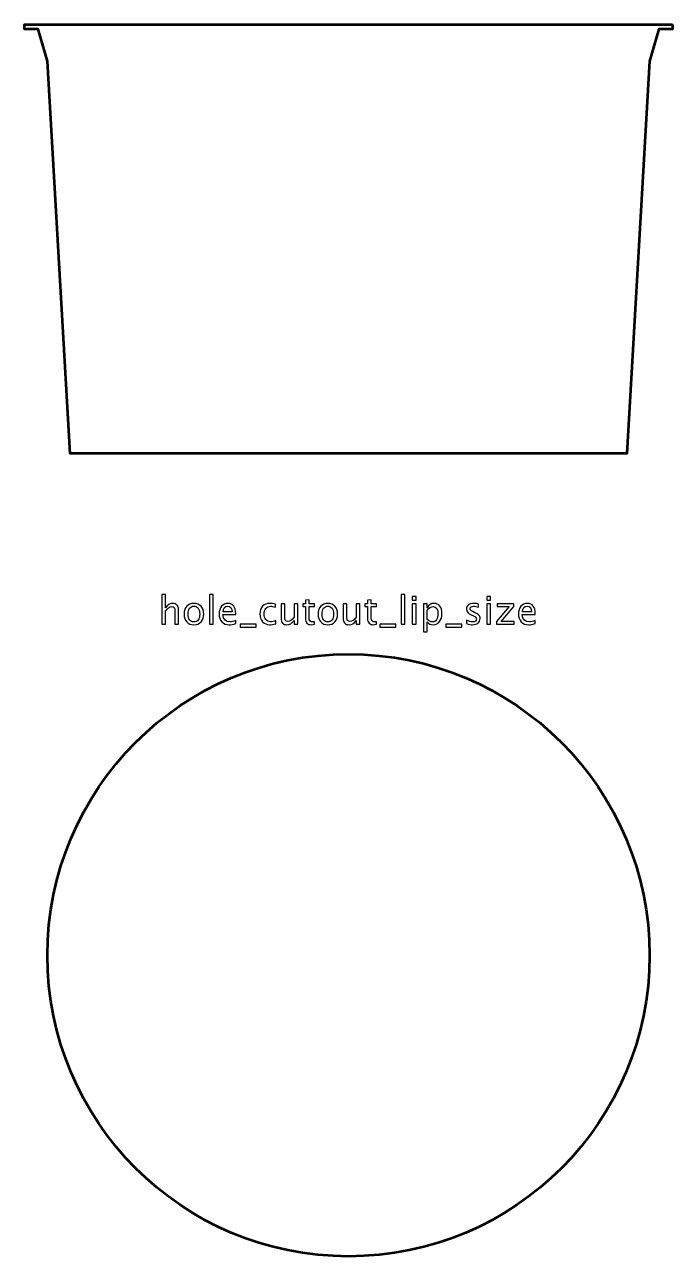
# Model space of a CAD drawing. Header units: centimetres. Extents: x -12.7 to 14.4, y -15.9 to 20.1.
# Drawn here: x -12.55 to -5.45, y -15.3 to -1.8 of the extents above; entities that cross this region are included whole.
import ezdxf

# ---------------------------------------------------------------- set-up
doc = ezdxf.new("R2010")
doc.units = ezdxf.units.CM
doc.header["$MEASUREMENT"] = 0
doc.layers.add('Layer 1', color=7, linetype='Continuous')

msp = doc.modelspace()

# ---------------------------------------------------------------- linework, layer by layer
at = {"layer": 'Layer 1', "lineweight": 53}
msp.add_ellipse((-9, -12), major_axis=(0, 3.3), ratio=1, dxfattribs=at)
msp.add_open_spline([(-5.45002, -1.8), (-5.45002, -1.8), (-12.54999, -1.8), (-12.54999, -1.8), (-12.54999, -1.8), (-12.54999, -1.8), (-12.54999, -1.85), (-12.54999, -1.85), (-12.54999, -1.85), (-12.54999, -1.85), (-12.39999, -1.84999), (-12.39999, -1.84999), (-12.39999, -1.84999), (-12.39999, -1.84999), (-12.29999, -2.2), (-12.29999, -2.2), (-12.29999, -2.2), (-12.29999, -2.2), (-12.04999, -6.5), (-12.04999, -6.5), (-12.04999, -6.5), (-12.04999, -6.5), (-5.95002, -6.5), (-5.95002, -6.5), (-5.95002, -6.5), (-5.95002, -6.5), (-5.70002, -2.2), (-5.70002, -2.2), (-5.70002, -2.2), (-5.70002, -2.2), (-5.60002, -1.84999), (-5.60002, -1.84999), (-5.60002, -1.84999), (-5.60002, -1.84999), (-5.45002, -1.85), (-5.45002, -1.85), (-5.45002, -1.85), (-5.45002, -1.85), (-5.45002, -1.8), (-5.45002, -1.8)], degree=3, knots=[0, 0, 0, 0, 0.09090909, 0.09090909, 0.09090909, 0.09090909, 0.18181818, 0.18181818, 0.18181818, 0.18181818, 0.27272727, 0.27272727, 0.27272727, 0.27272727, 0.36363636, 0.36363636, 0.36363636, 0.36363636, 0.45454545, 0.45454545, 0.45454545, 0.45454545, 0.54545455, 0.54545455, 0.54545455, 0.54545455, 0.63636364, 0.63636364, 0.63636364, 0.63636364, 0.72727273, 0.72727273, 0.72727273, 0.72727273, 0.81818182, 0.81818182, 0.81818182, 0.81818182, 1, 1, 1, 1], dxfattribs=at)
at = {"layer": 'Layer 1'}
for points, knots in [([(-11.04636, -8.37235), (-11.04636, -8.37235), (-11.04636, -8.04596), (-11.04636, -8.04596), (-11.04636, -8.04596), (-11.04636, -8.04596), (-11.00572, -8.04596), (-11.00572, -8.04596), (-11.00572, -8.04596), (-11.00572, -8.04596), (-11.00572, -8.19039), (-11.00572, -8.19039), (-11.00572, -8.19039), (-10.9842, -8.15899), (-10.95781, -8.14333), (-10.92663, -8.14333), (-10.92663, -8.14333), (-10.90701, -8.14333), (-10.89142, -8.14947), (-10.87992, -8.16181), (-10.87992, -8.16181), (-10.86842, -8.17409), (-10.86264, -8.19067), (-10.86264, -8.21141), (-10.86264, -8.21141), (-10.86264, -8.21141), (-10.86264, -8.37235), (-10.86264, -8.37235), (-10.86264, -8.37235), (-10.86264, -8.37235), (-10.90327, -8.37235), (-10.90327, -8.37235), (-10.90327, -8.37235), (-10.90327, -8.37235), (-10.90327, -8.22468), (-10.90327, -8.22468), (-10.90327, -8.22468), (-10.90327, -8.20803), (-10.90574, -8.19617), (-10.91061, -8.18912), (-10.91061, -8.18912), (-10.91555, -8.18199), (-10.92367, -8.17846), (-10.93502, -8.17846), (-10.93502, -8.17846), (-10.96, -8.17846), (-10.98357, -8.19476), (-11.00572, -8.22736), (-11.00572, -8.22736), (-11.00572, -8.22736), (-11.00572, -8.37235), (-11.00572, -8.37235), (-11.00572, -8.37235), (-11.00572, -8.37235), (-11.04636, -8.37235), (-11.04636, -8.37235)], [0, 0, 0, 0, 0.06666667, 0.06666667, 0.06666667, 0.06666667, 0.13333333, 0.13333333, 0.13333333, 0.13333333, 0.2, 0.2, 0.2, 0.2, 0.26666667, 0.26666667, 0.26666667, 0.26666667, 0.33333333, 0.33333333, 0.33333333, 0.33333333, 0.4, 0.4, 0.4, 0.4, 0.46666667, 0.46666667, 0.46666667, 0.46666667, 0.53333333, 0.53333333, 0.53333333, 0.53333333, 0.6, 0.6, 0.6, 0.6, 0.66666667, 0.66666667, 0.66666667, 0.66666667, 0.73333333, 0.73333333, 0.73333333, 0.73333333, 0.8, 0.8, 0.8, 0.8, 0.86666667, 0.86666667, 0.86666667, 0.86666667, 1, 1, 1, 1]), ([(-10.52354, -8.37235), (-10.52354, -8.37235), (-10.52354, -8.04596), (-10.52354, -8.04596), (-10.52354, -8.04596), (-10.52354, -8.04596), (-10.4829, -8.04596), (-10.4829, -8.04596), (-10.4829, -8.04596), (-10.4829, -8.04596), (-10.4829, -8.37235), (-10.4829, -8.37235), (-10.4829, -8.37235), (-10.4829, -8.37235), (-10.52354, -8.37235), (-10.52354, -8.37235)], [0, 0, 0, 0, 0.2, 0.2, 0.2, 0.2, 0.4, 0.4, 0.4, 0.4, 0.6, 0.6, 0.6, 0.6, 1, 1, 1, 1]), ([(-8.42294, -8.37235), (-8.42294, -8.37235), (-8.42294, -8.04596), (-8.42294, -8.04596), (-8.42294, -8.04596), (-8.42294, -8.04596), (-8.3823, -8.04596), (-8.3823, -8.04596), (-8.3823, -8.04596), (-8.3823, -8.04596), (-8.3823, -8.37235), (-8.3823, -8.37235), (-8.3823, -8.37235), (-8.3823, -8.37235), (-8.42294, -8.37235), (-8.42294, -8.37235)], [0, 0, 0, 0, 0.2, 0.2, 0.2, 0.2, 0.4, 0.4, 0.4, 0.4, 0.6, 0.6, 0.6, 0.6, 1, 1, 1, 1]), ([(-8.3006, -8.10692), (-8.3006, -8.10692), (-8.3006, -8.06628), (-8.3006, -8.06628), (-8.3006, -8.06628), (-8.3006, -8.06628), (-8.25996, -8.06628), (-8.25996, -8.06628), (-8.25996, -8.06628), (-8.25996, -8.06628), (-8.25996, -8.10692), (-8.25996, -8.10692), (-8.25996, -8.10692), (-8.25996, -8.10692), (-8.3006, -8.10692), (-8.3006, -8.10692)], [0, 0, 0, 0, 0.2, 0.2, 0.2, 0.2, 0.4, 0.4, 0.4, 0.4, 0.6, 0.6, 0.6, 0.6, 1, 1, 1, 1]), ([(-7.48434, -8.10692), (-7.48434, -8.10692), (-7.48434, -8.06628), (-7.48434, -8.06628), (-7.48434, -8.06628), (-7.48434, -8.06628), (-7.4437, -8.06628), (-7.4437, -8.06628), (-7.4437, -8.06628), (-7.4437, -8.06628), (-7.4437, -8.10692), (-7.4437, -8.10692), (-7.4437, -8.10692), (-7.4437, -8.10692), (-7.48434, -8.10692), (-7.48434, -8.10692)], [0, 0, 0, 0, 0.2, 0.2, 0.2, 0.2, 0.4, 0.4, 0.4, 0.4, 0.6, 0.6, 0.6, 0.6, 1, 1, 1, 1]), ([(-10.69429, -8.37743), (-10.72724, -8.37743), (-10.75334, -8.36692), (-10.77253, -8.34589), (-10.77253, -8.34589), (-10.79179, -8.32487), (-10.80139, -8.29629), (-10.80139, -8.26024), (-10.80139, -8.26024), (-10.80139, -8.22426), (-10.79179, -8.19575), (-10.77253, -8.1748), (-10.77253, -8.1748), (-10.75334, -8.15384), (-10.72724, -8.14333), (-10.69429, -8.14333), (-10.69429, -8.14333), (-10.66134, -8.14333), (-10.63523, -8.15384), (-10.61604, -8.1748), (-10.61604, -8.1748), (-10.59678, -8.19575), (-10.58719, -8.22426), (-10.58719, -8.26024), (-10.58719, -8.26024), (-10.58719, -8.29629), (-10.59678, -8.32487), (-10.61604, -8.34589), (-10.61604, -8.34589), (-10.63523, -8.36692), (-10.66134, -8.37743), (-10.69429, -8.37743)], [0, 0, 0, 0, 0.11111111, 0.11111111, 0.11111111, 0.11111111, 0.22222222, 0.22222222, 0.22222222, 0.22222222, 0.33333333, 0.33333333, 0.33333333, 0.33333333, 0.44444444, 0.44444444, 0.44444444, 0.44444444, 0.55555556, 0.55555556, 0.55555556, 0.55555556, 0.66666667, 0.66666667, 0.66666667, 0.66666667, 0.77777778, 0.77777778, 0.77777778, 0.77777778, 1, 1, 1, 1]), ([(-10.69436, -8.34695), (-10.67425, -8.34695), (-10.65859, -8.3394), (-10.64744, -8.32423), (-10.64744, -8.32423), (-10.63636, -8.30913), (-10.63079, -8.28775), (-10.63079, -8.26024), (-10.63079, -8.26024), (-10.63079, -8.23279), (-10.63636, -8.21148), (-10.64744, -8.19639), (-10.64744, -8.19639), (-10.65859, -8.18136), (-10.67425, -8.17381), (-10.69436, -8.17381), (-10.69436, -8.17381), (-10.71454, -8.17381), (-10.7302, -8.18136), (-10.74121, -8.19639), (-10.74121, -8.19639), (-10.75228, -8.21148), (-10.75779, -8.23279), (-10.75779, -8.26024), (-10.75779, -8.26024), (-10.75779, -8.28775), (-10.75228, -8.30913), (-10.74121, -8.32423), (-10.74121, -8.32423), (-10.7302, -8.3394), (-10.71454, -8.34695), (-10.69436, -8.34695)], [0, 0, 0, 0, 0.11111111, 0.11111111, 0.11111111, 0.11111111, 0.22222222, 0.22222222, 0.22222222, 0.22222222, 0.33333333, 0.33333333, 0.33333333, 0.33333333, 0.44444444, 0.44444444, 0.44444444, 0.44444444, 0.55555556, 0.55555556, 0.55555556, 0.55555556, 0.66666667, 0.66666667, 0.66666667, 0.66666667, 0.77777778, 0.77777778, 0.77777778, 0.77777778, 1, 1, 1, 1]), ([(-10.23652, -8.36515), (-10.26383, -8.37334), (-10.28718, -8.37743), (-10.30666, -8.37743), (-10.30666, -8.37743), (-10.33989, -8.37743), (-10.36691, -8.36642), (-10.38772, -8.34448), (-10.38772, -8.34448), (-10.40854, -8.32254), (-10.41898, -8.2941), (-10.41898, -8.25911), (-10.41898, -8.25911), (-10.41898, -8.22517), (-10.40981, -8.1973), (-10.39139, -8.1755), (-10.39139, -8.1755), (-10.37298, -8.15377), (-10.34941, -8.14291), (-10.3207, -8.14291), (-10.3207, -8.14291), (-10.29353, -8.14291), (-10.27251, -8.15257), (-10.25769, -8.1719), (-10.25769, -8.1719), (-10.24287, -8.19124), (-10.23547, -8.21861), (-10.23547, -8.2541), (-10.23547, -8.2541), (-10.23547, -8.2541), (-10.23568, -8.26652), (-10.23568, -8.26652), (-10.23568, -8.26652), (-10.23568, -8.26652), (-10.37749, -8.26652), (-10.37749, -8.26652), (-10.37749, -8.26652), (-10.37157, -8.32014), (-10.34539, -8.34695), (-10.29904, -8.34695), (-10.29904, -8.34695), (-10.28203, -8.34695), (-10.26122, -8.34215), (-10.23652, -8.33256), (-10.23652, -8.33256), (-10.23652, -8.33256), (-10.23652, -8.36515), (-10.23652, -8.36515)], [0, 0, 0, 0, 0.07692308, 0.07692308, 0.07692308, 0.07692308, 0.15384615, 0.15384615, 0.15384615, 0.15384615, 0.23076923, 0.23076923, 0.23076923, 0.23076923, 0.30769231, 0.30769231, 0.30769231, 0.30769231, 0.38461538, 0.38461538, 0.38461538, 0.38461538, 0.46153846, 0.46153846, 0.46153846, 0.46153846, 0.53846154, 0.53846154, 0.53846154, 0.53846154, 0.61538462, 0.61538462, 0.61538462, 0.61538462, 0.69230769, 0.69230769, 0.69230769, 0.69230769, 0.76923077, 0.76923077, 0.76923077, 0.76923077, 0.84615385, 0.84615385, 0.84615385, 0.84615385, 1, 1, 1, 1]), ([(-10.37538, -8.23604), (-10.37538, -8.23604), (-10.27632, -8.23604), (-10.27632, -8.23604), (-10.27632, -8.23604), (-10.27632, -8.19427), (-10.29191, -8.17338), (-10.32303, -8.17338), (-10.32303, -8.17338), (-10.35435, -8.17338), (-10.37178, -8.19427), (-10.37538, -8.23604)], [0, 0, 0, 0, 0.25, 0.25, 0.25, 0.25, 0.5, 0.5, 0.5, 0.5, 1, 1, 1, 1]), ([(-9.79787, -8.36558), (-9.82419, -8.37348), (-9.84691, -8.37743), (-9.86603, -8.37743), (-9.86603, -8.37743), (-9.89637, -8.37743), (-9.92149, -8.36621), (-9.94145, -8.34385), (-9.94145, -8.34385), (-9.96142, -8.32141), (-9.97144, -8.29312), (-9.97144, -8.25904), (-9.97144, -8.25904), (-9.97144, -8.22263), (-9.96156, -8.1942), (-9.94181, -8.17388), (-9.94181, -8.17388), (-9.92205, -8.15349), (-9.89446, -8.14333), (-9.85905, -8.14333), (-9.85905, -8.14333), (-9.84162, -8.14333), (-9.822, -8.14573), (-9.80041, -8.15053), (-9.80041, -8.15053), (-9.80041, -8.15053), (-9.80041, -8.18481), (-9.80041, -8.18481), (-9.80041, -8.18481), (-9.82335, -8.17804), (-9.84204, -8.17465), (-9.85644, -8.17465), (-9.85644, -8.17465), (-9.87732, -8.17465), (-9.89404, -8.18249), (-9.90653, -8.19808), (-9.90653, -8.19808), (-9.91902, -8.21367), (-9.9253, -8.23449), (-9.9253, -8.26045), (-9.9253, -8.26045), (-9.9253, -8.28564), (-9.91881, -8.30596), (-9.90589, -8.32155), (-9.90589, -8.32155), (-9.89298, -8.33707), (-9.87612, -8.34483), (-9.85517, -8.34483), (-9.85517, -8.34483), (-9.83661, -8.34483), (-9.81756, -8.34004), (-9.79787, -8.33044), (-9.79787, -8.33044), (-9.79787, -8.33044), (-9.79787, -8.36558), (-9.79787, -8.36558)], [0, 0, 0, 0, 0.06666667, 0.06666667, 0.06666667, 0.06666667, 0.13333333, 0.13333333, 0.13333333, 0.13333333, 0.2, 0.2, 0.2, 0.2, 0.26666667, 0.26666667, 0.26666667, 0.26666667, 0.33333333, 0.33333333, 0.33333333, 0.33333333, 0.4, 0.4, 0.4, 0.4, 0.46666667, 0.46666667, 0.46666667, 0.46666667, 0.53333333, 0.53333333, 0.53333333, 0.53333333, 0.6, 0.6, 0.6, 0.6, 0.66666667, 0.66666667, 0.66666667, 0.66666667, 0.73333333, 0.73333333, 0.73333333, 0.73333333, 0.8, 0.8, 0.8, 0.8, 0.86666667, 0.86666667, 0.86666667, 0.86666667, 1, 1, 1, 1]), ([(-9.59629, -8.37235), (-9.59629, -8.37235), (-9.59629, -8.33016), (-9.59629, -8.33016), (-9.59629, -8.33016), (-9.61796, -8.3617), (-9.64427, -8.37743), (-9.67518, -8.37743), (-9.67518, -8.37743), (-9.69479, -8.37743), (-9.71038, -8.37129), (-9.72195, -8.35894), (-9.72195, -8.35894), (-9.73359, -8.3466), (-9.73938, -8.33002), (-9.73938, -8.30906), (-9.73938, -8.30906), (-9.73938, -8.30906), (-9.73938, -8.14799), (-9.73938, -8.14799), (-9.73938, -8.14799), (-9.73938, -8.14799), (-9.69874, -8.14799), (-9.69874, -8.14799), (-9.69874, -8.14799), (-9.69874, -8.14799), (-9.69874, -8.2958), (-9.69874, -8.2958), (-9.69874, -8.2958), (-9.69874, -8.31266), (-9.69627, -8.32458), (-9.6914, -8.33164), (-9.6914, -8.33164), (-9.68646, -8.33877), (-9.67828, -8.34229), (-9.66678, -8.34229), (-9.66678, -8.34229), (-9.64194, -8.34229), (-9.61838, -8.326), (-9.59629, -8.29333), (-9.59629, -8.29333), (-9.59629, -8.29333), (-9.59629, -8.14799), (-9.59629, -8.14799), (-9.59629, -8.14799), (-9.59629, -8.14799), (-9.55566, -8.14799), (-9.55566, -8.14799), (-9.55566, -8.14799), (-9.55566, -8.14799), (-9.55566, -8.37235), (-9.55566, -8.37235), (-9.55566, -8.37235), (-9.55566, -8.37235), (-9.59629, -8.37235), (-9.59629, -8.37235)], [0, 0, 0, 0, 0.06666667, 0.06666667, 0.06666667, 0.06666667, 0.13333333, 0.13333333, 0.13333333, 0.13333333, 0.2, 0.2, 0.2, 0.2, 0.26666667, 0.26666667, 0.26666667, 0.26666667, 0.33333333, 0.33333333, 0.33333333, 0.33333333, 0.4, 0.4, 0.4, 0.4, 0.46666667, 0.46666667, 0.46666667, 0.46666667, 0.53333333, 0.53333333, 0.53333333, 0.53333333, 0.6, 0.6, 0.6, 0.6, 0.66666667, 0.66666667, 0.66666667, 0.66666667, 0.73333333, 0.73333333, 0.73333333, 0.73333333, 0.8, 0.8, 0.8, 0.8, 0.86666667, 0.86666667, 0.86666667, 0.86666667, 1, 1, 1, 1]), ([(-9.37376, -8.37228), (-9.38632, -8.37574), (-9.39726, -8.37743), (-9.4065, -8.37743), (-9.4065, -8.37743), (-9.42724, -8.37743), (-9.4434, -8.3715), (-9.45497, -8.35965), (-9.45497, -8.35965), (-9.46661, -8.3478), (-9.4724, -8.33136), (-9.4724, -8.31026), (-9.4724, -8.31026), (-9.4724, -8.31026), (-9.4724, -8.17846), (-9.4724, -8.17846), (-9.4724, -8.17846), (-9.4724, -8.17846), (-9.50048, -8.17846), (-9.50048, -8.17846), (-9.50048, -8.17846), (-9.50048, -8.17846), (-9.50048, -8.14799), (-9.50048, -8.14799), (-9.50048, -8.14799), (-9.50048, -8.14799), (-9.4724, -8.14799), (-9.4724, -8.14799), (-9.4724, -8.14799), (-9.4724, -8.14799), (-9.4724, -8.10742), (-9.4724, -8.10742), (-9.4724, -8.10742), (-9.4724, -8.10742), (-9.43176, -8.10354), (-9.43176, -8.10354), (-9.43176, -8.10354), (-9.43176, -8.10354), (-9.43176, -8.14799), (-9.43176, -8.14799), (-9.43176, -8.14799), (-9.43176, -8.14799), (-9.37291, -8.14799), (-9.37291, -8.14799), (-9.37291, -8.14799), (-9.37291, -8.14799), (-9.37291, -8.17846), (-9.37291, -8.17846), (-9.37291, -8.17846), (-9.37291, -8.17846), (-9.43176, -8.17846), (-9.43176, -8.17846), (-9.43176, -8.17846), (-9.43176, -8.17846), (-9.43176, -8.30292), (-9.43176, -8.30292), (-9.43176, -8.30292), (-9.43176, -8.33227), (-9.41899, -8.34695), (-9.39352, -8.34695), (-9.39352, -8.34695), (-9.38808, -8.34695), (-9.38152, -8.34603), (-9.37376, -8.34427), (-9.37376, -8.34427), (-9.37376, -8.34427), (-9.37376, -8.37228), (-9.37376, -8.37228)], [0, 0, 0, 0, 0.05555556, 0.05555556, 0.05555556, 0.05555556, 0.11111111, 0.11111111, 0.11111111, 0.11111111, 0.16666667, 0.16666667, 0.16666667, 0.16666667, 0.22222222, 0.22222222, 0.22222222, 0.22222222, 0.27777778, 0.27777778, 0.27777778, 0.27777778, 0.33333333, 0.33333333, 0.33333333, 0.33333333, 0.38888889, 0.38888889, 0.38888889, 0.38888889, 0.44444444, 0.44444444, 0.44444444, 0.44444444, 0.5, 0.5, 0.5, 0.5, 0.55555556, 0.55555556, 0.55555556, 0.55555556, 0.61111111, 0.61111111, 0.61111111, 0.61111111, 0.66666667, 0.66666667, 0.66666667, 0.66666667, 0.72222222, 0.72222222, 0.72222222, 0.72222222, 0.77777778, 0.77777778, 0.77777778, 0.77777778, 0.83333333, 0.83333333, 0.83333333, 0.83333333, 0.88888889, 0.88888889, 0.88888889, 0.88888889, 1, 1, 1, 1]), ([(-9.22644, -8.37743), (-9.25939, -8.37743), (-9.28549, -8.36692), (-9.30468, -8.34589), (-9.30468, -8.34589), (-9.32394, -8.32487), (-9.33354, -8.29629), (-9.33354, -8.26024), (-9.33354, -8.26024), (-9.33354, -8.22426), (-9.32394, -8.19575), (-9.30468, -8.1748), (-9.30468, -8.1748), (-9.28549, -8.15384), (-9.25939, -8.14333), (-9.22644, -8.14333), (-9.22644, -8.14333), (-9.19349, -8.14333), (-9.16738, -8.15384), (-9.14819, -8.1748), (-9.14819, -8.1748), (-9.12893, -8.19575), (-9.11934, -8.22426), (-9.11934, -8.26024), (-9.11934, -8.26024), (-9.11934, -8.29629), (-9.12893, -8.32487), (-9.14819, -8.34589), (-9.14819, -8.34589), (-9.16738, -8.36692), (-9.19349, -8.37743), (-9.22644, -8.37743)], [0, 0, 0, 0, 0.11111111, 0.11111111, 0.11111111, 0.11111111, 0.22222222, 0.22222222, 0.22222222, 0.22222222, 0.33333333, 0.33333333, 0.33333333, 0.33333333, 0.44444444, 0.44444444, 0.44444444, 0.44444444, 0.55555556, 0.55555556, 0.55555556, 0.55555556, 0.66666667, 0.66666667, 0.66666667, 0.66666667, 0.77777778, 0.77777778, 0.77777778, 0.77777778, 1, 1, 1, 1]), ([(-9.22651, -8.34695), (-9.2064, -8.34695), (-9.19074, -8.3394), (-9.17959, -8.32423), (-9.17959, -8.32423), (-9.16851, -8.30913), (-9.16294, -8.28775), (-9.16294, -8.26024), (-9.16294, -8.26024), (-9.16294, -8.23279), (-9.16851, -8.21148), (-9.17959, -8.19639), (-9.17959, -8.19639), (-9.19074, -8.18136), (-9.2064, -8.17381), (-9.22651, -8.17381), (-9.22651, -8.17381), (-9.24669, -8.17381), (-9.26235, -8.18136), (-9.27336, -8.19639), (-9.27336, -8.19639), (-9.28443, -8.21148), (-9.28994, -8.23279), (-9.28994, -8.26024), (-9.28994, -8.26024), (-9.28994, -8.28775), (-9.28443, -8.30913), (-9.27336, -8.32423), (-9.27336, -8.32423), (-9.26235, -8.3394), (-9.24669, -8.34695), (-9.22651, -8.34695)], [0, 0, 0, 0, 0.11111111, 0.11111111, 0.11111111, 0.11111111, 0.22222222, 0.22222222, 0.22222222, 0.22222222, 0.33333333, 0.33333333, 0.33333333, 0.33333333, 0.44444444, 0.44444444, 0.44444444, 0.44444444, 0.55555556, 0.55555556, 0.55555556, 0.55555556, 0.66666667, 0.66666667, 0.66666667, 0.66666667, 0.77777778, 0.77777778, 0.77777778, 0.77777778, 1, 1, 1, 1]), ([(-8.91514, -8.37235), (-8.91514, -8.37235), (-8.91514, -8.33016), (-8.91514, -8.33016), (-8.91514, -8.33016), (-8.93681, -8.3617), (-8.96312, -8.37743), (-8.99403, -8.37743), (-8.99403, -8.37743), (-9.01364, -8.37743), (-9.02923, -8.37129), (-9.0408, -8.35894), (-9.0408, -8.35894), (-9.05244, -8.3466), (-9.05823, -8.33002), (-9.05823, -8.30906), (-9.05823, -8.30906), (-9.05823, -8.30906), (-9.05823, -8.14799), (-9.05823, -8.14799), (-9.05823, -8.14799), (-9.05823, -8.14799), (-9.01759, -8.14799), (-9.01759, -8.14799), (-9.01759, -8.14799), (-9.01759, -8.14799), (-9.01759, -8.2958), (-9.01759, -8.2958), (-9.01759, -8.2958), (-9.01759, -8.31266), (-9.01512, -8.32458), (-9.01025, -8.33164), (-9.01025, -8.33164), (-9.00531, -8.33877), (-8.99713, -8.34229), (-8.98563, -8.34229), (-8.98563, -8.34229), (-8.96079, -8.34229), (-8.93723, -8.326), (-8.91514, -8.29333), (-8.91514, -8.29333), (-8.91514, -8.29333), (-8.91514, -8.14799), (-8.91514, -8.14799), (-8.91514, -8.14799), (-8.91514, -8.14799), (-8.87451, -8.14799), (-8.87451, -8.14799), (-8.87451, -8.14799), (-8.87451, -8.14799), (-8.87451, -8.37235), (-8.87451, -8.37235), (-8.87451, -8.37235), (-8.87451, -8.37235), (-8.91514, -8.37235), (-8.91514, -8.37235)], [0, 0, 0, 0, 0.06666667, 0.06666667, 0.06666667, 0.06666667, 0.13333333, 0.13333333, 0.13333333, 0.13333333, 0.2, 0.2, 0.2, 0.2, 0.26666667, 0.26666667, 0.26666667, 0.26666667, 0.33333333, 0.33333333, 0.33333333, 0.33333333, 0.4, 0.4, 0.4, 0.4, 0.46666667, 0.46666667, 0.46666667, 0.46666667, 0.53333333, 0.53333333, 0.53333333, 0.53333333, 0.6, 0.6, 0.6, 0.6, 0.66666667, 0.66666667, 0.66666667, 0.66666667, 0.73333333, 0.73333333, 0.73333333, 0.73333333, 0.8, 0.8, 0.8, 0.8, 0.86666667, 0.86666667, 0.86666667, 0.86666667, 1, 1, 1, 1]), ([(-8.69261, -8.37228), (-8.70517, -8.37574), (-8.71611, -8.37743), (-8.72535, -8.37743), (-8.72535, -8.37743), (-8.74609, -8.37743), (-8.76225, -8.3715), (-8.77382, -8.35965), (-8.77382, -8.35965), (-8.78546, -8.3478), (-8.79125, -8.33136), (-8.79125, -8.31026), (-8.79125, -8.31026), (-8.79125, -8.31026), (-8.79125, -8.17846), (-8.79125, -8.17846), (-8.79125, -8.17846), (-8.79125, -8.17846), (-8.81933, -8.17846), (-8.81933, -8.17846), (-8.81933, -8.17846), (-8.81933, -8.17846), (-8.81933, -8.14799), (-8.81933, -8.14799), (-8.81933, -8.14799), (-8.81933, -8.14799), (-8.79125, -8.14799), (-8.79125, -8.14799), (-8.79125, -8.14799), (-8.79125, -8.14799), (-8.79125, -8.10742), (-8.79125, -8.10742), (-8.79125, -8.10742), (-8.79125, -8.10742), (-8.75061, -8.10354), (-8.75061, -8.10354), (-8.75061, -8.10354), (-8.75061, -8.10354), (-8.75061, -8.14799), (-8.75061, -8.14799), (-8.75061, -8.14799), (-8.75061, -8.14799), (-8.69176, -8.14799), (-8.69176, -8.14799), (-8.69176, -8.14799), (-8.69176, -8.14799), (-8.69176, -8.17846), (-8.69176, -8.17846), (-8.69176, -8.17846), (-8.69176, -8.17846), (-8.75061, -8.17846), (-8.75061, -8.17846), (-8.75061, -8.17846), (-8.75061, -8.17846), (-8.75061, -8.30292), (-8.75061, -8.30292), (-8.75061, -8.30292), (-8.75061, -8.33227), (-8.73784, -8.34695), (-8.71237, -8.34695), (-8.71237, -8.34695), (-8.70693, -8.34695), (-8.70037, -8.34603), (-8.69261, -8.34427), (-8.69261, -8.34427), (-8.69261, -8.34427), (-8.69261, -8.37228), (-8.69261, -8.37228)], [0, 0, 0, 0, 0.05555556, 0.05555556, 0.05555556, 0.05555556, 0.11111111, 0.11111111, 0.11111111, 0.11111111, 0.16666667, 0.16666667, 0.16666667, 0.16666667, 0.22222222, 0.22222222, 0.22222222, 0.22222222, 0.27777778, 0.27777778, 0.27777778, 0.27777778, 0.33333333, 0.33333333, 0.33333333, 0.33333333, 0.38888889, 0.38888889, 0.38888889, 0.38888889, 0.44444444, 0.44444444, 0.44444444, 0.44444444, 0.5, 0.5, 0.5, 0.5, 0.55555556, 0.55555556, 0.55555556, 0.55555556, 0.61111111, 0.61111111, 0.61111111, 0.61111111, 0.66666667, 0.66666667, 0.66666667, 0.66666667, 0.72222222, 0.72222222, 0.72222222, 0.72222222, 0.77777778, 0.77777778, 0.77777778, 0.77777778, 0.83333333, 0.83333333, 0.83333333, 0.83333333, 0.88888889, 0.88888889, 0.88888889, 0.88888889, 1, 1, 1, 1]), ([(-8.3006, -8.37235), (-8.3006, -8.37235), (-8.3006, -8.14799), (-8.3006, -8.14799), (-8.3006, -8.14799), (-8.3006, -8.14799), (-8.25996, -8.14799), (-8.25996, -8.14799), (-8.25996, -8.14799), (-8.25996, -8.14799), (-8.25996, -8.37235), (-8.25996, -8.37235), (-8.25996, -8.37235), (-8.25996, -8.37235), (-8.3006, -8.37235), (-8.3006, -8.37235)], [0, 0, 0, 0, 0.2, 0.2, 0.2, 0.2, 0.4, 0.4, 0.4, 0.4, 0.6, 0.6, 0.6, 0.6, 1, 1, 1, 1]), ([(-8.17826, -8.45405), (-8.17826, -8.45405), (-8.17826, -8.14799), (-8.17826, -8.14799), (-8.17826, -8.14799), (-8.17826, -8.14799), (-8.13762, -8.14799), (-8.13762, -8.14799), (-8.13762, -8.14799), (-8.13762, -8.14799), (-8.13762, -8.19039), (-8.13762, -8.19039), (-8.13762, -8.19039), (-8.12097, -8.15899), (-8.09592, -8.14333), (-8.06255, -8.14333), (-8.06255, -8.14333), (-8.03553, -8.14333), (-8.01429, -8.15314), (-7.99877, -8.17282), (-7.99877, -8.17282), (-7.98325, -8.19251), (-7.97549, -8.21939), (-7.97549, -8.25346), (-7.97549, -8.25346), (-7.97549, -8.29058), (-7.9843, -8.32056), (-8.00187, -8.34328), (-8.00187, -8.34328), (-8.01944, -8.36607), (-8.04258, -8.37743), (-8.07123, -8.37743), (-8.07123, -8.37743), (-8.09783, -8.37743), (-8.11998, -8.36727), (-8.13762, -8.34688), (-8.13762, -8.34688), (-8.13762, -8.34688), (-8.13762, -8.45405), (-8.13762, -8.45405), (-8.13762, -8.45405), (-8.13762, -8.45405), (-8.17826, -8.45405), (-8.17826, -8.45405)], [0, 0, 0, 0, 0.08333333, 0.08333333, 0.08333333, 0.08333333, 0.16666667, 0.16666667, 0.16666667, 0.16666667, 0.25, 0.25, 0.25, 0.25, 0.33333333, 0.33333333, 0.33333333, 0.33333333, 0.41666667, 0.41666667, 0.41666667, 0.41666667, 0.5, 0.5, 0.5, 0.5, 0.58333333, 0.58333333, 0.58333333, 0.58333333, 0.66666667, 0.66666667, 0.66666667, 0.66666667, 0.75, 0.75, 0.75, 0.75, 0.83333333, 0.83333333, 0.83333333, 0.83333333, 1, 1, 1, 1]), ([(-8.13762, -8.31887), (-8.11667, -8.33757), (-8.0967, -8.34695), (-8.07772, -8.34695), (-8.07772, -8.34695), (-8.05902, -8.34695), (-8.04456, -8.33912), (-8.0344, -8.32353), (-8.0344, -8.32353), (-8.02417, -8.30793), (-8.01909, -8.28599), (-8.01909, -8.25763), (-8.01909, -8.25763), (-8.01909, -8.20513), (-8.03644, -8.17889), (-8.07116, -8.17889), (-8.07116, -8.17889), (-8.09388, -8.17889), (-8.11603, -8.19116), (-8.13762, -8.21579), (-8.13762, -8.21579), (-8.13762, -8.21579), (-8.13762, -8.31887), (-8.13762, -8.31887)], [0, 0, 0, 0, 0.14285714, 0.14285714, 0.14285714, 0.14285714, 0.28571429, 0.28571429, 0.28571429, 0.28571429, 0.42857143, 0.42857143, 0.42857143, 0.42857143, 0.57142857, 0.57142857, 0.57142857, 0.57142857, 0.71428571, 0.71428571, 0.71428571, 0.71428571, 1, 1, 1, 1]), ([(-7.70821, -8.36431), (-7.70821, -8.36431), (-7.70821, -8.32705), (-7.70821, -8.32705), (-7.70821, -8.32705), (-7.68161, -8.34032), (-7.65854, -8.34695), (-7.63886, -8.34695), (-7.63886, -8.34695), (-7.62715, -8.34695), (-7.61741, -8.34378), (-7.60972, -8.33743), (-7.60972, -8.33743), (-7.60203, -8.33115), (-7.59815, -8.32324), (-7.59815, -8.31372), (-7.59815, -8.31372), (-7.59815, -8.29982), (-7.60894, -8.28832), (-7.63053, -8.27922), (-7.63053, -8.27922), (-7.63053, -8.27922), (-7.65431, -8.26913), (-7.65431, -8.26913), (-7.65431, -8.26913), (-7.68938, -8.25459), (-7.70694, -8.23357), (-7.70694, -8.20626), (-7.70694, -8.20626), (-7.70694, -8.18672), (-7.70003, -8.17134), (-7.6862, -8.16012), (-7.6862, -8.16012), (-7.67237, -8.1489), (-7.65339, -8.14333), (-7.62933, -8.14333), (-7.62933, -8.14333), (-7.61684, -8.14333), (-7.60132, -8.14502), (-7.58291, -8.14848), (-7.58291, -8.14848), (-7.58291, -8.14848), (-7.57444, -8.1501), (-7.57444, -8.1501), (-7.57444, -8.1501), (-7.57444, -8.1501), (-7.57444, -8.18397), (-7.57444, -8.18397), (-7.57444, -8.18397), (-7.59709, -8.17719), (-7.61515, -8.17381), (-7.62863, -8.17381), (-7.62863, -8.17381), (-7.64048, -8.17381), (-7.64986, -8.17642), (-7.65699, -8.18157), (-7.65699, -8.18157), (-7.66405, -8.18672), (-7.66757, -8.19363), (-7.66757, -8.20231), (-7.66757, -8.20231), (-7.66757, -8.21452), (-7.6577, -8.22489), (-7.63787, -8.23329), (-7.63787, -8.23329), (-7.63787, -8.23329), (-7.61833, -8.24154), (-7.61833, -8.24154), (-7.61833, -8.24154), (-7.59617, -8.25085), (-7.58051, -8.26073), (-7.57134, -8.2711), (-7.57134, -8.2711), (-7.56209, -8.28148), (-7.55751, -8.29446), (-7.55751, -8.30998), (-7.55751, -8.30998), (-7.55751, -8.32966), (-7.56527, -8.34582), (-7.58086, -8.35845), (-7.58086, -8.35845), (-7.59638, -8.37108), (-7.61628, -8.37743), (-7.64048, -8.37743), (-7.64048, -8.37743), (-7.65911, -8.37743), (-7.68161, -8.37306), (-7.70821, -8.36431)], [0, 0, 0, 0, 0.04347826, 0.04347826, 0.04347826, 0.04347826, 0.08695652, 0.08695652, 0.08695652, 0.08695652, 0.13043478, 0.13043478, 0.13043478, 0.13043478, 0.17391304, 0.17391304, 0.17391304, 0.17391304, 0.2173913, 0.2173913, 0.2173913, 0.2173913, 0.26086957, 0.26086957, 0.26086957, 0.26086957, 0.30434783, 0.30434783, 0.30434783, 0.30434783, 0.34782609, 0.34782609, 0.34782609, 0.34782609, 0.39130435, 0.39130435, 0.39130435, 0.39130435, 0.43478261, 0.43478261, 0.43478261, 0.43478261, 0.47826087, 0.47826087, 0.47826087, 0.47826087, 0.52173913, 0.52173913, 0.52173913, 0.52173913, 0.56521739, 0.56521739, 0.56521739, 0.56521739, 0.60869565, 0.60869565, 0.60869565, 0.60869565, 0.65217391, 0.65217391, 0.65217391, 0.65217391, 0.69565217, 0.69565217, 0.69565217, 0.69565217, 0.73913043, 0.73913043, 0.73913043, 0.73913043, 0.7826087, 0.7826087, 0.7826087, 0.7826087, 0.82608696, 0.82608696, 0.82608696, 0.82608696, 0.86956522, 0.86956522, 0.86956522, 0.86956522, 0.91304348, 0.91304348, 0.91304348, 0.91304348, 1, 1, 1, 1]), ([(-7.48434, -8.37235), (-7.48434, -8.37235), (-7.48434, -8.14799), (-7.48434, -8.14799), (-7.48434, -8.14799), (-7.48434, -8.14799), (-7.4437, -8.14799), (-7.4437, -8.14799), (-7.4437, -8.14799), (-7.4437, -8.14799), (-7.4437, -8.37235), (-7.4437, -8.37235), (-7.4437, -8.37235), (-7.4437, -8.37235), (-7.48434, -8.37235), (-7.48434, -8.37235)], [0, 0, 0, 0, 0.2, 0.2, 0.2, 0.2, 0.4, 0.4, 0.4, 0.4, 0.6, 0.6, 0.6, 0.6, 1, 1, 1, 1]), ([(-7.37724, -8.37235), (-7.37724, -8.37235), (-7.37724, -8.34187), (-7.37724, -8.34187), (-7.37724, -8.34187), (-7.37724, -8.34187), (-7.23804, -8.17846), (-7.23804, -8.17846), (-7.23804, -8.17846), (-7.23804, -8.17846), (-7.37082, -8.17846), (-7.37082, -8.17846), (-7.37082, -8.17846), (-7.37082, -8.17846), (-7.37082, -8.14799), (-7.37082, -8.14799), (-7.37082, -8.14799), (-7.37082, -8.14799), (-7.18801, -8.14799), (-7.18801, -8.14799), (-7.18801, -8.14799), (-7.18801, -8.14799), (-7.18801, -8.17846), (-7.18801, -8.17846), (-7.18801, -8.17846), (-7.18801, -8.17846), (-7.32722, -8.34187), (-7.32722, -8.34187), (-7.32722, -8.34187), (-7.32722, -8.34187), (-7.18547, -8.34187), (-7.18547, -8.34187), (-7.18547, -8.34187), (-7.18547, -8.34187), (-7.18547, -8.37235), (-7.18547, -8.37235), (-7.18547, -8.37235), (-7.18547, -8.37235), (-7.37724, -8.37235), (-7.37724, -8.37235)], [0, 0, 0, 0, 0.09090909, 0.09090909, 0.09090909, 0.09090909, 0.18181818, 0.18181818, 0.18181818, 0.18181818, 0.27272727, 0.27272727, 0.27272727, 0.27272727, 0.36363636, 0.36363636, 0.36363636, 0.36363636, 0.45454545, 0.45454545, 0.45454545, 0.45454545, 0.54545455, 0.54545455, 0.54545455, 0.54545455, 0.63636364, 0.63636364, 0.63636364, 0.63636364, 0.72727273, 0.72727273, 0.72727273, 0.72727273, 0.81818182, 0.81818182, 0.81818182, 0.81818182, 1, 1, 1, 1]), ([(-6.95468, -8.36515), (-6.98199, -8.37334), (-7.00534, -8.37743), (-7.02482, -8.37743), (-7.02482, -8.37743), (-7.05805, -8.37743), (-7.08507, -8.36642), (-7.10588, -8.34448), (-7.10588, -8.34448), (-7.1267, -8.32254), (-7.13714, -8.2941), (-7.13714, -8.25911), (-7.13714, -8.25911), (-7.13714, -8.22517), (-7.12797, -8.1973), (-7.10955, -8.1755), (-7.10955, -8.1755), (-7.09114, -8.15377), (-7.06757, -8.14291), (-7.03886, -8.14291), (-7.03886, -8.14291), (-7.01169, -8.14291), (-6.99067, -8.15257), (-6.97585, -8.1719), (-6.97585, -8.1719), (-6.96103, -8.19124), (-6.95363, -8.21861), (-6.95363, -8.2541), (-6.95363, -8.2541), (-6.95363, -8.2541), (-6.95384, -8.26652), (-6.95384, -8.26652), (-6.95384, -8.26652), (-6.95384, -8.26652), (-7.09565, -8.26652), (-7.09565, -8.26652), (-7.09565, -8.26652), (-7.08973, -8.32014), (-7.06355, -8.34695), (-7.0172, -8.34695), (-7.0172, -8.34695), (-7.00019, -8.34695), (-6.97938, -8.34215), (-6.95468, -8.33256), (-6.95468, -8.33256), (-6.95468, -8.33256), (-6.95468, -8.36515), (-6.95468, -8.36515)], [0, 0, 0, 0, 0.07692308, 0.07692308, 0.07692308, 0.07692308, 0.15384615, 0.15384615, 0.15384615, 0.15384615, 0.23076923, 0.23076923, 0.23076923, 0.23076923, 0.30769231, 0.30769231, 0.30769231, 0.30769231, 0.38461538, 0.38461538, 0.38461538, 0.38461538, 0.46153846, 0.46153846, 0.46153846, 0.46153846, 0.53846154, 0.53846154, 0.53846154, 0.53846154, 0.61538462, 0.61538462, 0.61538462, 0.61538462, 0.69230769, 0.69230769, 0.69230769, 0.69230769, 0.76923077, 0.76923077, 0.76923077, 0.76923077, 0.84615385, 0.84615385, 0.84615385, 0.84615385, 1, 1, 1, 1]), ([(-7.09354, -8.23604), (-7.09354, -8.23604), (-6.99448, -8.23604), (-6.99448, -8.23604), (-6.99448, -8.23604), (-6.99448, -8.19427), (-7.01007, -8.17338), (-7.04119, -8.17338), (-7.04119, -8.17338), (-7.07251, -8.17338), (-7.08994, -8.19427), (-7.09354, -8.23604)], [0, 0, 0, 0, 0.25, 0.25, 0.25, 0.25, 0.5, 0.5, 0.5, 0.5, 1, 1, 1, 1]), ([(-10.18819, -8.40283), (-10.18819, -8.40283), (-10.18819, -8.37235), (-10.18819, -8.37235), (-10.18819, -8.37235), (-10.18819, -8.37235), (-10.01208, -8.37235), (-10.01208, -8.37235), (-10.01208, -8.37235), (-10.01208, -8.37235), (-10.01208, -8.40283), (-10.01208, -8.40283), (-10.01208, -8.40283), (-10.01208, -8.40283), (-10.18819, -8.40283), (-10.18819, -8.40283)], [0, 0, 0, 0, 0.2, 0.2, 0.2, 0.2, 0.4, 0.4, 0.4, 0.4, 0.6, 0.6, 0.6, 0.6, 1, 1, 1, 1]), ([(-8.65747, -8.40283), (-8.65747, -8.40283), (-8.65747, -8.37235), (-8.65747, -8.37235), (-8.65747, -8.37235), (-8.65747, -8.37235), (-8.48136, -8.37235), (-8.48136, -8.37235), (-8.48136, -8.37235), (-8.48136, -8.37235), (-8.48136, -8.40283), (-8.48136, -8.40283), (-8.48136, -8.40283), (-8.48136, -8.40283), (-8.65747, -8.40283), (-8.65747, -8.40283)], [0, 0, 0, 0, 0.2, 0.2, 0.2, 0.2, 0.4, 0.4, 0.4, 0.4, 0.6, 0.6, 0.6, 0.6, 1, 1, 1, 1]), ([(-7.9347, -8.40283), (-7.9347, -8.40283), (-7.9347, -8.37235), (-7.9347, -8.37235), (-7.9347, -8.37235), (-7.9347, -8.37235), (-7.75859, -8.37235), (-7.75859, -8.37235), (-7.75859, -8.37235), (-7.75859, -8.37235), (-7.75859, -8.40283), (-7.75859, -8.40283), (-7.75859, -8.40283), (-7.75859, -8.40283), (-7.9347, -8.40283), (-7.9347, -8.40283)], [0, 0, 0, 0, 0.2, 0.2, 0.2, 0.2, 0.4, 0.4, 0.4, 0.4, 0.6, 0.6, 0.6, 0.6, 1, 1, 1, 1])]:
    msp.add_open_spline(points, degree=3, knots=knots, dxfattribs=at)

doc.saveas('drawing.dxf')
